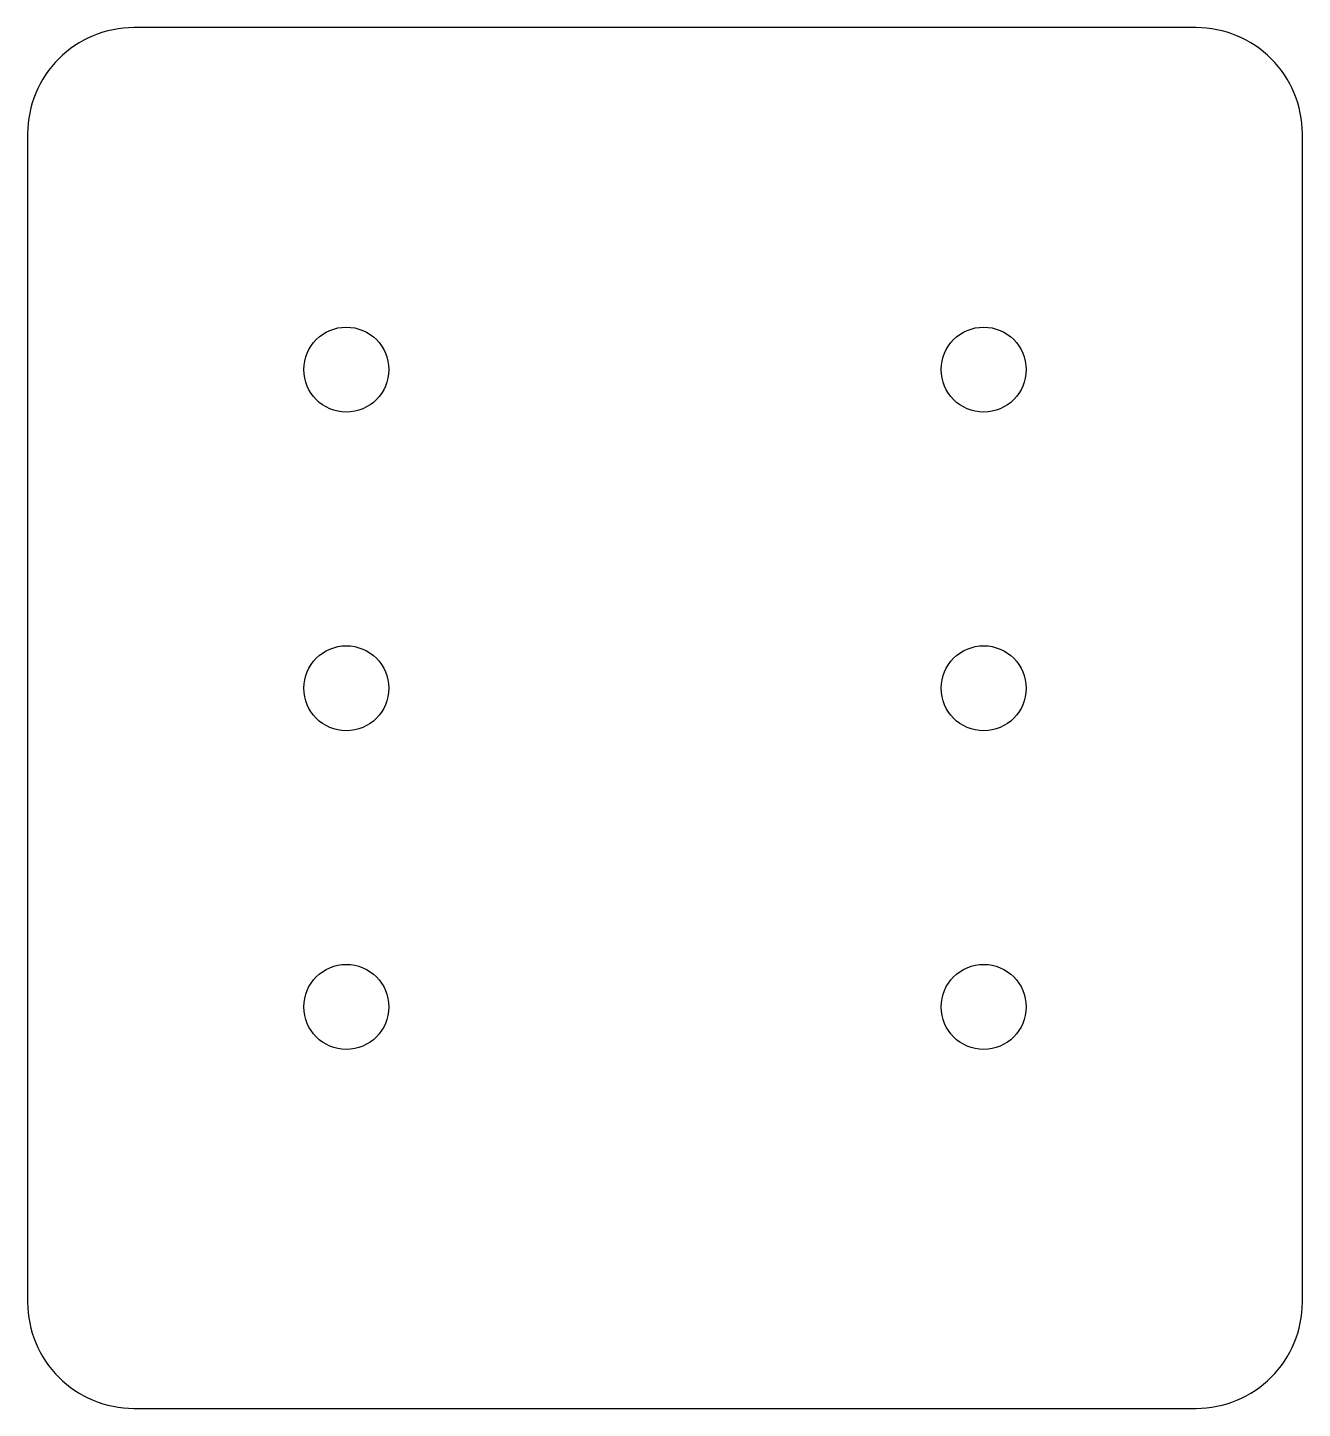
# Model space of a CAD drawing. Header units: millimetres. Extents: x -5 to 55, y -59.9 to 5.1.
import ezdxf

# ---------------------------------------------------------------- set-up
doc = ezdxf.new("R2010")
doc.units = ezdxf.units.MM

msp = doc.modelspace()

# ---------------------------------------------------------------- linework, layer by layer
msp.add_lwpolyline([(0, 5.1, 0.414214), (-5, 0.1), (-5, -54.9, 0.414214), (0, -59.9), (50, -59.9, 0.414214), (55, -54.9), (55, 0.1, 0.414214), (50, 5.1)], format="xyb", close=True)
for centre in [(10, -11), (40, -11), (10, -26), (40, -26), (10, -41), (40, -41)]:
    msp.add_circle(centre, 2)

doc.saveas('drawing.dxf')
